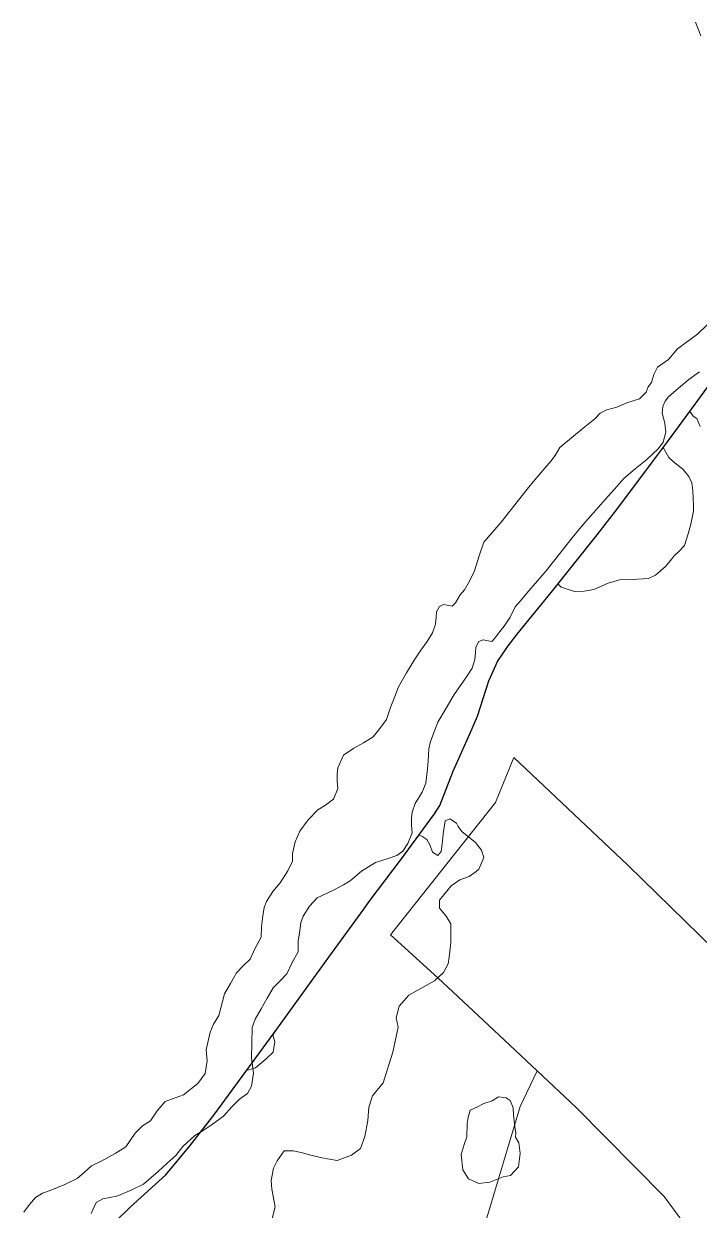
# Model space of a CAD drawing. Header units: metres. Extents: x 4652992 to 4879070, y 2074171 to 2309877.
# Drawn here: x 4653698.8 to 4653773.4, y 2308592.3 to 2308723.4 of the extents above; entities that cross this region are included whole.
import ezdxf

# ---------------------------------------------------------------- set-up
doc = ezdxf.new("R2010")
doc.units = ezdxf.units.M
doc.header["$MEASUREMENT"] = 0
for name, color, linetype, lineweight in [('Level 2', 6, 'Continuous', 0), ('Level 37', 3, 'Continuous', 0), ('Level 40', 1, 'Continuous', 0)]:
    doc.layers.add(name, color=color, linetype=linetype, lineweight=lineweight)
doc.layers.add('Limite', color=38, linetype='Continuous', lineweight=0, plot=False)

msp = doc.modelspace()

# ---------------------------------------------------------------- linework, layer by layer
at = {"layer": 'Level 2'}
for points in [[(4653773.602096, 2308722.07236, 1231.3863), (4653773.015625, 2308723.567268, 1231.3863)], [(4653698.848882, 2308592.08968, 1238.4057), (4653699.496232, 2308592.962247, 1238.4057), (4653700.153382, 2308593.732112, 1238.4057), (4653700.907318, 2308594.182484, 1238.4057), (4653701.777862, 2308594.488185, 1238.3057), (4653703.367724, 2308595.152912, 1238.2057), (4653704.753295, 2308595.806576, 1238.2057), (4653705.547431, 2308596.508861, 1238.1557), (4653706.341566, 2308597.211146, 1238.1057), (4653707.478853, 2308597.758654, 1238.1057), (4653708.931521, 2308598.590397, 1238.1057), (4653710.107998, 2308599.333835, 1238.1057), (4653711.164494, 2308600.82222, 1238.1057), (4653711.943882, 2308601.622098, 1238.0057), (4653712.84876, 2308602.18142, 1237.9057), (4653713.566693, 2308603.298272, 1237.9057), (4653714.474689, 2308604.341084, 1237.9057), (4653716.489401, 2308605.076, 1237.9057), (4653718.078205, 2308606.314252, 1237.9057), (4653718.873868, 2308607.407735, 1237.8057), (4653719.09722, 2308608.821786, 1237.7057), (4653718.991965, 2308610.032204, 1237.5057), (4653719.434501, 2308611.992821, 1237.5057), (4653719.803716, 2308612.860078, 1237.4057), (4653720.403144, 2308613.834449, 1237.4057), (4653720.996905, 2308616.21028, 1237.3993), (4653721.661691, 2308617.373423, 1237.3928), (4653722.326476, 2308618.536567, 1237.3863), (4653723.081903, 2308619.296892, 1237.3863), (4653723.83733, 2308620.057217, 1237.3863), (4653724.389847, 2308621.264233, 1237.3863), (4653725.068327, 2308622.488814, 1237.3863), (4653725.084771, 2308623.672268, 1237.3863), (4653725.259336, 2308624.826426, 1237.3863), (4653725.389603, 2308625.743291, 1237.3863), (4653725.641075, 2308626.433146, 1237.3863), (4653726.336891, 2308627.531658, 1237.3863), (4653727.168661, 2308628.482243, 1237.3863), (4653728.012322, 2308629.81144, 1237.3863), (4653728.510628, 2308630.863881, 1237.3863), (4653728.515977, 2308631.721221, 1237.3863), (4653728.822521, 2308633.021086, 1237.3863), (4653729.344981, 2308634.199136, 1237.3863), (4653730.266191, 2308635.437955, 1237.3863), (4653731.323656, 2308636.532328, 1237.2863), (4653732.160224, 2308637.054309, 1237.2863), (4653733.035318, 2308637.722009, 1237.2863), (4653733.536978, 2308638.923987, 1237.2863), (4653733.473017, 2308639.737396, 1237.2863), (4653733.463077, 2308640.509963, 1237.2863), (4653733.542856, 2308641.192557, 1237.1863), (4653734.145303, 2308642.574611, 1237.1863), (4653735.29341, 2308643.368508, 1237.1863), (4653736.381222, 2308643.960469, 1237.1863), (4653737.442867, 2308644.624948, 1237.0863), (4653738.184682, 2308645.52458, 1237.0863), (4653738.88463, 2308646.530327, 1237.0863), (4653739.39366, 2308647.982684, 1237.0863), (4653739.810434, 2308649.066608, 1236.9863), (4653740.227208, 2308650.150532, 1236.8863), (4653741.12622, 2308651.669984, 1236.7863), (4653742.025232, 2308653.189436, 1236.6863), (4653742.708548, 2308654.173908, 1236.5363), (4653743.391863, 2308655.158381, 1236.3863), (4653743.998457, 2308656.095018, 1236.3863), (4653744.301317, 2308657.057031, 1236.3863), (4653744.386334, 2308657.843414, 1236.3863), (4653744.41492, 2308658.414865, 1236.2863), (4653744.746059, 2308659.032327, 1236.2863), (4653745.213596, 2308659.223426, 1236.2863), (4653745.601239, 2308659.151637, 1236.2863), (4653746.167792, 2308659.046714, 1236.2863), (4653746.514047, 2308659.414538, 1236.2863), (4653747.049827, 2308660.312988, 1236.1863), (4653747.521493, 2308660.856824, 1236.1863), (4653748.068406, 2308661.818696, 1236.1863), (4653748.618968, 2308662.950937, 1236.1863), (4653749.120164, 2308664.599159, 1236.1863), (4653749.634191, 2308666.121829, 1236.053), (4653750.591212, 2308667.229397, 1235.9197), (4653751.548233, 2308668.336966, 1235.7863), (4653752.505626, 2308669.55369, 1235.7197), (4653753.463018, 2308670.770414, 1235.653), (4653754.42041, 2308671.987138, 1235.5863), (4653755.291333, 2308673.014573, 1235.5197), (4653756.162255, 2308674.042008, 1235.453), (4653757.033178, 2308675.069444, 1235.3863), (4653757.535855, 2308675.70513, 1235.3863), (4653758.035427, 2308676.579641, 1235.3863), (4653759.335388, 2308677.639588, 1235.3863), (4653760.613565, 2308678.699524, 1235.3863), (4653761.891741, 2308679.75946, 1235.3863), (4653762.485553, 2308680.384976, 1235.3863), (4653763.222582, 2308680.727723, 1235.2863), (4653764.330695, 2308681.046395, 1235.0863), (4653765.449474, 2308681.529036, 1234.8863), (4653766.821333, 2308681.973321, 1234.5863), (4653767.563435, 2308682.703783, 1234.5863), (4653767.794265, 2308683.278988, 1234.5863), (4653768.163295, 2308683.766789, 1234.5863), (4653768.413118, 2308684.650657, 1234.4863), (4653768.839262, 2308685.453648, 1234.3863), (4653770.047051, 2308686.296052, 1234.3863), (4653771.030204, 2308687.465826, 1234.3863), (4653771.871872, 2308688.119266, 1234.3863), (4653773.252192, 2308689.102424, 1234.3863), (4653774.344414, 2308690.183383, 1234.3863)], [(4653773.479614, 2308684.954531, 1234.386337), (4653772.271825, 2308684.112127, 1234.386337), (4653771.149104, 2308683.151489, 1234.486337), (4653770.026383, 2308682.19085, 1234.586336), (4653769.657353, 2308681.703049, 1234.586336), (4653769.426524, 2308681.127844, 1234.586336), (4653769.347062, 2308680.370098, 1234.586336), (4653769.621032, 2308679.287033, 1234.886337), (4653769.741705, 2308678.288635, 1235.086336), (4653769.43541, 2308677.153645, 1235.286336), (4653768.923463, 2308676.483017, 1235.386337), (4653767.647362, 2308675.268385, 1235.386337), (4653766.369185, 2308674.208449, 1235.386337), (4653765.091008, 2308673.148513, 1235.386337), (4653764.062125, 2308671.990857, 1235.386337), (4653763.033241, 2308670.833201, 1235.386337), (4653762.004358, 2308669.675545, 1235.386337), (4653761.133435, 2308668.648109, 1235.453003), (4653760.262513, 2308667.620674, 1235.51967), (4653759.39159, 2308666.593239, 1235.586336), (4653758.434198, 2308665.376515, 1235.653003), (4653757.476806, 2308664.159791, 1235.71967), (4653756.519413, 2308662.943067, 1235.786336), (4653755.562392, 2308661.835498, 1235.91967), (4653754.605371, 2308660.72793, 1236.053003), (4653753.64835, 2308659.620361, 1236.186337), (4653753.097347, 2308658.981898, 1236.186337), (4653752.546784, 2308657.849657, 1236.186337), (4653751.899178, 2308656.858786, 1236.186337), (4653751.418918, 2308656.268892, 1236.186337), (4653750.862867, 2308655.51714, 1236.286336), (4653750.516612, 2308655.149317, 1236.286336), (4653749.950059, 2308655.254239, 1236.286336), (4653749.562416, 2308655.326028, 1236.286336), (4653749.094879, 2308655.13493, 1236.286336), (4653748.76374, 2308654.517468, 1236.286336), (4653748.735154, 2308653.946017, 1236.386337), (4653748.650137, 2308653.159634, 1236.386337), (4653748.347277, 2308652.19762, 1236.386337), (4653747.740683, 2308651.260984, 1236.386337), (4653747.057368, 2308650.276511, 1236.536336), (4653746.374052, 2308649.292038, 1236.686337), (4653745.47504, 2308647.772586, 1236.786336), (4653744.576028, 2308646.253135, 1236.886337), (4653744.159254, 2308645.169211, 1236.986337), (4653743.74248, 2308644.085287, 1237.086336), (4653743.592339, 2308643.280632, 1237.086336), (4653743.502197, 2308641.971537, 1237.086336), (4653743.430316, 2308641.090695, 1237.086336), (4653743.243115, 2308639.502476, 1237.186337), (4653742.839949, 2308638.498056, 1237.186337), (4653742.083236, 2308637.250763, 1237.186337), (4653741.750759, 2308636.294872, 1237.186337), (4653741.670979, 2308635.612279, 1237.286336), (4653741.68092, 2308634.839711, 1237.286336), (4653741.74488, 2308634.026302, 1237.286336), (4653741.243221, 2308632.824324, 1237.286336), (4653740.718906, 2308631.996482, 1237.286336), (4653740.041653, 2308631.505252, 1237.286336), (4653739.075619, 2308631.155528, 1237.386337), (4653737.685355, 2308630.717532, 1237.386337), (4653736.159606, 2308629.772822, 1237.386337), (4653734.895749, 2308628.69778, 1237.386337), (4653734.159987, 2308628.261286, 1237.386337), (4653732.97727, 2308627.621171, 1237.386337), (4653731.236371, 2308626.838921, 1237.386337), (4653730.404601, 2308625.888335, 1237.386337), (4653729.708785, 2308624.789823, 1237.386337), (4653729.457313, 2308624.099969, 1237.386337), (4653729.327046, 2308623.183104, 1237.386337), (4653729.152481, 2308622.028945, 1237.386337), (4653729.136037, 2308620.845492, 1237.386337), (4653728.457557, 2308619.620911, 1237.386337), (4653727.90504, 2308618.413895, 1237.386337), (4653727.149613, 2308617.65357, 1237.386337), (4653726.394186, 2308616.893244, 1237.386337), (4653725.729401, 2308615.730101, 1237.392804), (4653725.064615, 2308614.566957, 1237.399272), (4653724.39983, 2308613.403814, 1237.405739), (4653724.074914, 2308612.505637, 1237.405739), (4653724.016144, 2308610.799692, 1237.505739), (4653724.014087, 2308609.099087, 1237.505739), (4653724.204628, 2308607.440106, 1237.705739), (4653723.981276, 2308606.026055, 1237.805739), (4653723.542664, 2308605.208737, 1237.905739), (4653722.676203, 2308604.564448, 1237.905739), (4653721.810288, 2308603.735227, 1237.905739), (4653720.902292, 2308602.692415, 1237.905739), (4653719.559963, 2308601.697313, 1237.905739), (4653718.655085, 2308601.137991, 1238.005739), (4653717.750207, 2308600.578668, 1238.105739), (4653716.401708, 2308599.363306, 1238.105739), (4653715.650318, 2308598.364121, 1238.105739), (4653714.663741, 2308597.484705, 1238.105739), (4653713.677165, 2308596.605289, 1238.105739), (4653712.88303, 2308595.903004, 1238.155739), (4653712.088894, 2308595.200719, 1238.205739), (4653710.703323, 2308594.547055, 1238.205739), (4653709.113461, 2308593.882328, 1238.305739), (4653707.5941, 2308593.573555, 1238.405739), (4653706.848368, 2308593.164793, 1238.405739), (4653706.275644, 2308591.946372, 1238.405739)]]:
    msp.add_polyline3d(points, dxfattribs=at)
at = {"layer": 'Level 37'}
for points in [[(4653796.588422, 2308547.920313, 1260.031982), (4653789.563465, 2308559.41992, 1260.417157), (4653782.947891, 2308571.537793, 1259.7), (4653778.441424, 2308580.372125, 1258.9), (4653774.605865, 2308586.986383, 1257.6), (4653769.557156, 2308593.837451, 1255.2), (4653759.8438, 2308603.64884, 1250.3), (4653755.537467, 2308607.72047, 1247.2), (4653750.750011, 2308612.200147, 1244.9), (4653744.559191, 2308618.000415, 1243.470929), (4653739.360496, 2308622.722258, 1241.756726), (4653750.933349, 2308637.347796, 1241.756726), (4653752.974059, 2308642.323286, 1241.6), (4653765.564613, 2308630.438464, 1245.5), (4653775.060993, 2308621.143862, 1251.2), (4653788.331075, 2308606.931741, 1256.6), (4653799.861003, 2308588.165599, 1259.4), (4653809.151328, 2308571.756189, 1259.3), (4653816.844634, 2308556.746357, 1258.721), (4653819.859671, 2308551.90828, 1256.8577)], [(4653732.022057, 2308509.33112, 1264.83277), (4653720.316301, 2308525.48589, 1261.334247), (4653711.571512, 2308539.697005, 1251.661704), (4653731.409232, 2308555.362126, 1251.09273), (4653741.307226, 2308566.862407, 1250.860296), (4653746.016593, 2308577.053543, 1250.291322), (4653748.591199, 2308586.392397, 1249.155456), (4653749.885571, 2308591.087466, 1248.584404), (4653753.653177, 2308603.768813, 1247.446457), (4653755.537467, 2308607.72047, 1247.2)]]:
    msp.add_polyline3d(points, dxfattribs=at)
at = {"layer": 'Level 40', "color": 3}
for points in [[(4653772.393229, 2308680.561298, 1244.2465), (4653772.99247, 2308681.371042, 1244.104011), (4653775.954631, 2308685.460321, 1243.389778)], [(4653773.542962, 2308678.883177, 1243.9465), (4653773.172506, 2308679.782796, 1244.2465), (4653772.755003, 2308680.034276, 1244.2465), (4653772.393229, 2308680.561298, 1244.2465)], [(4653757.827335, 2308661.513278, 1245.346457), (4653762.148951, 2308666.948095, 1244.981832), (4653764.457481, 2308669.880142, 1244.785868), (4653768.151844, 2308674.856781, 1244.460396), (4653769.451955, 2308676.593893, 1244.346457), (4653769.456914, 2308676.588308, 1244.346457), (4653770.064586, 2308675.488992, 1244.346457), (4653770.506786, 2308675.058811, 1244.346457), (4653771.671725, 2308674.14648, 1244.346457), (4653772.286064, 2308673.394179, 1244.346457), (4653772.619875, 2308672.693837, 1244.346457), (4653772.743533, 2308671.800227, 1244.346457), (4653772.787341, 2308670.166764, 1244.346457), (4653772.784513, 2308669.528747, 1244.346457), (4653772.523044, 2308668.125922, 1244.346457), (4653772.201646, 2308667.024423, 1244.346457), (4653771.792752, 2308665.764946, 1244.346457), (4653771.207893, 2308665.118574, 1244.346457), (4653770.643946, 2308664.584428, 1244.346457), (4653770.412851, 2308664.278901, 1244.346457), (4653769.70338, 2308663.445466, 1245.346457), (4653768.597655, 2308662.490484, 1245.346457), (4653767.831043, 2308662.110562, 1245.346457), (4653766.009961, 2308661.983924, 1245.346457), (4653764.612548, 2308661.952785, 1245.346457), (4653763.387055, 2308661.599843, 1245.346457), (4653761.808127, 2308660.906403, 1245.346457), (4653760.726054, 2308660.700857, 1245.346457), (4653759.675332, 2308660.663483, 1245.346457), (4653758.203782, 2308661.167998, 1245.346457), (4653757.827335, 2308661.513278, 1245.346457)], [(4653707.346037, 2308589.471187, 1248.591494), (4653710.581159, 2308592.660411, 1248.415919), (4653714.547478, 2308596.23955, 1248.209438), (4653717.232527, 2308599.472172, 1248.047025), (4653719.943738, 2308602.970006, 1247.875982), (4653723.367492, 2308607.651031, 1247.651838), (4653723.449693, 2308607.763417, 1247.646457), (4653724.428971, 2308608.045689, 1247.646457), (4653725.631341, 2308609.043135, 1247.646457), (4653726.379657, 2308609.785716, 1247.646457), (4653726.587587, 2308610.899406, 1247.646457), (4653726.335216, 2308611.708562, 1247.646457), (4653726.791246, 2308612.332056, 1247.646457), (4653732.524112, 2308620.257208, 1247.646457), (4653736.409571, 2308625.582875, 1247.646457), (4653736.975124, 2308626.428262, 1247.646457), (4653740.570919, 2308631.130197, 1247.646457), (4653742.480456, 2308633.738307, 1247.646457), (4653742.820959, 2308633.642675, 1247.646457), (4653743.361221, 2308633.271671, 1247.646457), (4653743.709475, 2308632.597495, 1247.646457), (4653743.980054, 2308631.869949, 1247.646457), (4653744.585783, 2308631.48682, 1247.646457), (4653744.945364, 2308631.962207, 1247.646457), (4653745.087601, 2308633.087524, 1247.646457), (4653745.168748, 2308633.885417, 1247.646457), (4653745.366902, 2308635.31883, 1248.046457), (4653745.885945, 2308635.561272, 1248.046457), (4653746.643857, 2308635.079652, 1248.346457), (4653746.824241, 2308634.714898, 1248.346457), (4653747.214888, 2308634.145533, 1248.346457), (4653748.731552, 2308632.953483, 1248.346457), (4653749.397586, 2308632.084598, 1248.346457), (4653749.663389, 2308631.289807, 1248.346457), (4653749.106957, 2308629.996919, 1248.446457), (4653748.807095, 2308629.721096, 1248.446457), (4653748.047284, 2308629.199083, 1248.446457), (4653746.982237, 2308628.816409, 1248.446457), (4653746.032443, 2308628.163874, 1248.446457), (4653744.743274, 2308626.58007, 1248.446457), (4653744.739025, 2308625.669596, 1248.446457), (4653745.485054, 2308624.785896, 1248.446457), (4653745.990956, 2308623.946643, 1248.446457), (4653746.017705, 2308621.870549, 1248.446457), (4653745.830653, 2308620.260979, 1249.146457), (4653745.696306, 2308619.540814, 1249.146457), (4653745.182316, 2308618.559784, 1249.146457), (4653744.188414, 2308617.667574, 1249.146457), (4653741.356262, 2308616.056443, 1249.846457), (4653740.303423, 2308614.845066, 1249.846457), (4653739.984778, 2308613.580471, 1249.846457), (4653740.205345, 2308612.546939, 1249.846457), (4653739.603194, 2308609.762921, 1249.846457), (4653738.542957, 2308606.386208, 1249.746457), (4653737.344938, 2308604.946497, 1248.646457), (4653736.945738, 2308603.694702, 1248.646457), (4653736.836815, 2308602.223434, 1248.646457), (4653736.508016, 2308600.461382, 1248.646457), (4653736.013799, 2308599.144203, 1248.646457), (4653735.048919, 2308598.411285, 1248.646457), (4653733.443636, 2308597.796872, 1248.646457), (4653731.762617, 2308598.107989, 1248.646457), (4653730.416734, 2308598.439945, 1248.646457), (4653729.471094, 2308598.697827, 1248.646457), (4653728.590549, 2308598.860795, 1248.646457), (4653727.600046, 2308598.878381, 1248.646457), (4653726.815398, 2308597.780588, 1248.646457), (4653726.410754, 2308596.943918, 1248.646457), (4653726.156538, 2308595.582165, 1248.646457), (4653726.232202, 2308594.656568, 1248.646457), (4653726.608743, 2308592.680779, 1248.646457), (4653726.25951, 2308591.253634, 1248.646457)], [(4653753.149823, 2308600.398203, 1253.646457), (4653753.52838, 2308599.770154, 1253.646457), (4653753.675416, 2308598.564957, 1253.646457), (4653753.467121, 2308597.115497, 1253.646457), (4653752.607156, 2308596.158625, 1253.646457), (4653751.772669, 2308596.003057, 1253.646457), (4653750.298543, 2308595.407835, 1253.646457), (4653749.09349, 2308595.258835, 1253.646457), (4653747.951486, 2308595.780214, 1253.646457), (4653747.329349, 2308596.763412, 1253.646457), (4653747.152006, 2308598.470306, 1253.646457), (4653747.484172, 2308599.58685, 1253.646457), (4653747.760444, 2308600.403718, 1253.646457), (4653747.805662, 2308601.896365, 1252.946457), (4653747.928713, 2308602.556129, 1252.946457), (4653748.145262, 2308603.384722, 1252.946457), (4653748.954031, 2308603.731406, 1252.946457), (4653749.642913, 2308604.100274, 1252.946457), (4653750.554624, 2308604.412522, 1252.446457), (4653751.255086, 2308604.84161, 1252.446457), (4653752.105912, 2308604.746209, 1252.446457), (4653752.540942, 2308604.41736, 1252.446457), (4653752.886453, 2308603.60842, 1252.446457), (4653752.932095, 2308602.854976, 1252.446457), (4653753.056952, 2308601.5281, 1252.446457), (4653753.173762, 2308600.823544, 1252.446457), (4653753.149823, 2308600.398203, 1253.646457)]]:
    msp.add_polyline3d(points, dxfattribs=at)
at = {"layer": 'Limite', "color": 5, "linetype": 'Continuous', "lineweight": 30}
msp.add_polyline3d([(4653707.346037, 2308589.471187, 1238.793628), (4653710.581159, 2308592.660411, 1238.801732), (4653714.547478, 2308596.23955, 1239.21125), (4653717.232527, 2308599.472172, 1238.579567), (4653719.943738, 2308602.970006, 1238.388712), (4653726.791246, 2308612.332056, 1238.473481), (4653732.524112, 2308620.257208, 1238.36218), (4653736.409571, 2308625.582875, 1238.014649), (4653736.975124, 2308626.428262, 1237.906413), (4653740.570919, 2308631.130197, 1237.551856), (4653744.20692, 2308636.096369, 1237.842662), (4653744.777803, 2308637.013323, 1237.841784), (4653746.246937, 2308640.820204, 1237.405334), (4653748.097661, 2308644.95972, 1237.837556), (4653748.959309, 2308646.910534, 1237.979208), (4653750.206267, 2308650.813251, 1237.196764), (4653751.147696, 2308652.938516, 1237.186635), (4653752.342213, 2308654.650349, 1237.566039), (4653753.488501, 2308656.140052, 1238.000051), (4653757.070533, 2308660.561533, 1237.582745), (4653762.148951, 2308666.948095, 1236.845965), (4653764.457481, 2308669.880142, 1237.013831), (4653768.151844, 2308674.856781, 1235.867123), (4653769.919275, 2308677.218293, 1235.667702), (4653772.99247, 2308681.371042, 1235.638535), (4653775.954631, 2308685.460321, 1235.842591)], dxfattribs=at)

doc.saveas('drawing.dxf')
